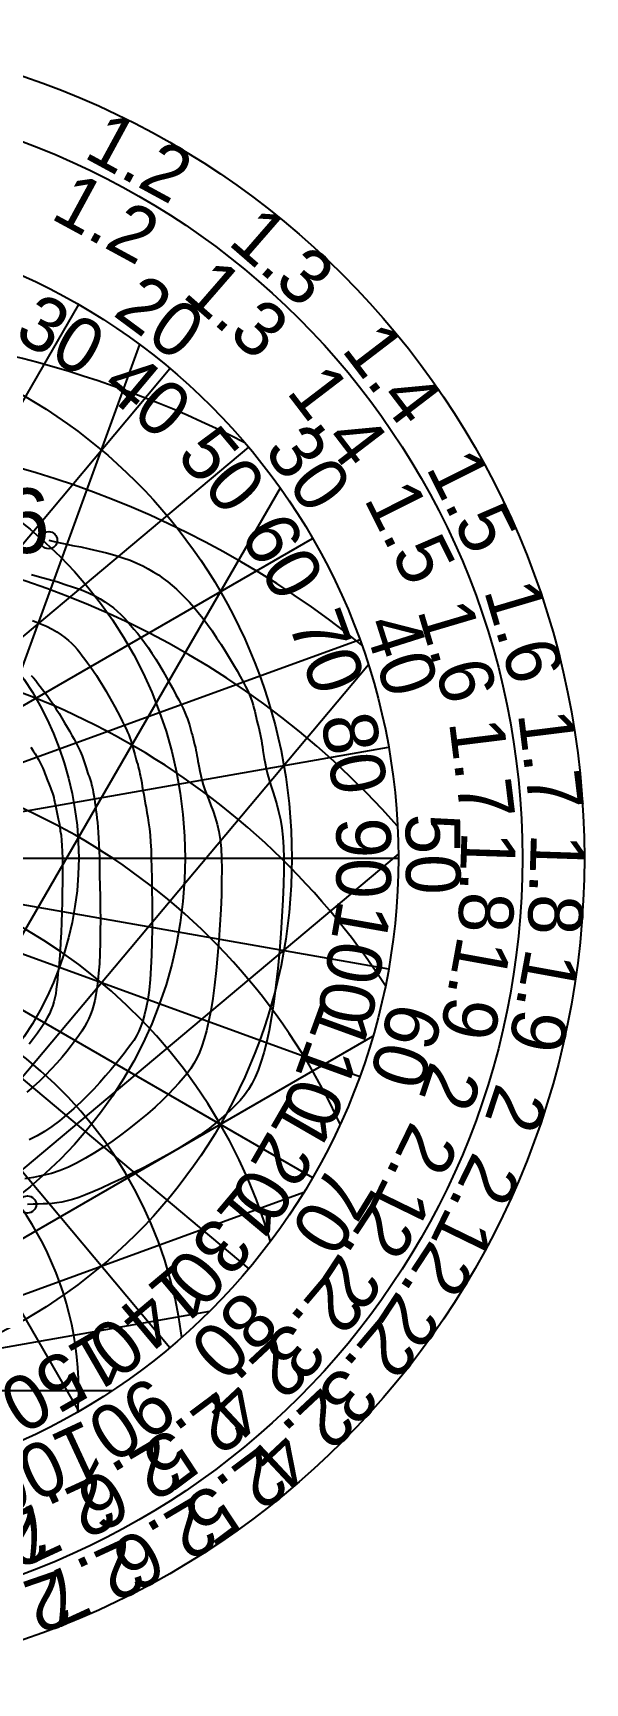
# Model space of a CAD drawing. Header units: metres. Extents: x -58 to 58, y -58 to 58.
# Drawn here: x 19.1 to 57.5, y -57.5 to 57.5 of the extents above; entities that cross this region are included whole.
import ezdxf
from ezdxf.enums import TextEntityAlignment as Align

# ---------------------------------------------------------------- set-up
doc = ezdxf.new("R2010")
doc.units = ezdxf.units.M
for name, color, linetype in [('CUT_REFERENCE', 1, 'Continuous'), ('ENGRAVE_AWA', 4, 'Continuous'), ('ENGRAVE_POLARS', 3, 'Continuous'), ('ENGRAVE_TEXT', 7, 'Continuous'), ('ENGRAVE_VMG', 2, 'Continuous')]:
    doc.layers.add(name, color=color, linetype=linetype)

msp = doc.modelspace()

# ---------------------------------------------------------------- linework, layer by layer
at = {"layer": 'CUT_REFERENCE'}
for radius in [57.5, 53.18, 44.54, 44.54]:
    msp.add_circle((0, 0), radius, dxfattribs=at)
at = {"layer": 'ENGRAVE_AWA'}
for p, q in [((0, 0), (22.27, 38.57)), ((0, -37.12), (26.53, 35.78)), ((0, 0), (28.63, 34.12)), ((0, 0), (34.12, 28.63)), ((0, -37.12), (36.32, 25.79)), ((0, 0), (38.57, 22.27)), ((0, 0), (41.85, 15.23)), ((0, -37.12), (42.45, 13.48)), ((0, 0), (43.86, 7.73)), ((0, -37.12), (44.54, 0.26)), ((0, 0), (44.54, 0)), ((0, 0), (43.86, -7.73)), ((0, 0), (41.85, -15.23)), ((0, 0), (38.57, -22.27)), ((0, 0), (34.12, -28.63)), ((0, 0), (28.63, -34.12)), ((0, 0), (22.27, -38.57)), ((0, -37.12), (42.77, -12.42)), ((0, -37.12), (37.96, -23.3)), ((0, -37.12), (31.41, -31.58)), ((0, -37.12), (24.62, -37.12))]:
    msp.add_line(p, q, dxfattribs=at)
for radius in [37.12, 29.69, 22.27]:
    msp.add_circle((0, 0), radius, dxfattribs=at)
for radius, start, end in [(74.23, 62.8732, 117.1268), (66.81, 51.0576, 128.9424), (59.39, 41.4908, 138.5092), (51.96, 32.8783, 147.1217), (44.54, 24.6243, 155.3757), (37.12, 16.2602, 163.7398), (29.69, 7.1808, 172.8192), (22.27, 356.1774, 183.8226)]:
    msp.add_arc((0, -37.12), radius, start, end, dxfattribs=at)
at = {"layer": 'ENGRAVE_POLARS'}
for p, q in [((20.18, 22.15), (20.48, 22.08)), ((20.48, 22.08), (20.87, 22)), ((20.87, 22), (21.33, 21.9)), ((21.33, 21.9), (21.85, 21.79)), ((21.85, 21.79), (22.41, 21.68)), ((22.41, 21.68), (23, 21.55)), ((23, 21.55), (23.6, 21.41)), ((23.6, 21.41), (24.2, 21.26)), ((24.2, 21.26), (24.79, 21.1)), ((24.79, 21.1), (25.35, 20.93)), ((25.35, 20.93), (25.86, 20.75)), ((25.86, 20.75), (26.32, 20.56)), ((18.98, 19.76), (19.55, 19.6)), ((19.55, 19.6), (20.14, 19.43)), ((26.32, 20.56), (26.73, 20.36)), ((26.73, 20.36), (27.11, 20.16)), ((27.11, 20.16), (27.47, 19.95)), ((27.47, 19.95), (27.82, 19.73)), ((27.82, 19.73), (28.15, 19.49)), ((20.14, 19.43), (20.74, 19.26)), ((20.74, 19.26), (21.34, 19.07)), ((21.34, 19.07), (21.92, 18.88)), ((21.92, 18.88), (22.47, 18.68)), ((22.47, 18.68), (22.96, 18.48)), ((22.96, 18.48), (23.39, 18.27)), ((28.15, 19.49), (28.47, 19.25)), ((28.47, 19.25), (28.78, 19)), ((28.78, 19), (29.09, 18.73)), ((29.09, 18.73), (29.39, 18.44)), ((29.39, 18.44), (29.68, 18.14)), ((23.39, 18.27), (23.76, 18.07)), ((23.76, 18.07), (24.09, 17.86)), ((24.09, 17.86), (24.4, 17.65)), ((24.4, 17.65), (24.69, 17.44)), ((24.69, 17.44), (24.95, 17.21)), ((29.68, 18.14), (29.98, 17.82)), ((29.98, 17.82), (30.29, 17.49)), ((30.29, 17.49), (30.6, 17.12)), ((19.05, 16.55), (19.56, 16.35)), ((19.56, 16.35), (20.02, 16.15)), ((20.02, 16.15), (20.42, 15.95)), ((24.95, 17.21), (25.2, 16.98)), ((25.2, 16.98), (25.44, 16.74)), ((25.44, 16.74), (25.67, 16.49)), ((25.67, 16.49), (25.89, 16.23)), ((25.89, 16.23), (26.12, 15.96)), ((30.6, 17.12), (30.92, 16.72)), ((30.92, 16.72), (31.24, 16.28)), ((31.24, 16.28), (31.57, 15.83)), ((20.42, 15.95), (20.75, 15.76)), ((20.75, 15.76), (21.05, 15.56)), ((21.05, 15.56), (21.31, 15.37)), ((21.31, 15.37), (21.55, 15.17)), ((21.55, 15.17), (21.77, 14.97)), ((21.77, 14.97), (21.97, 14.77)), ((26.12, 15.96), (26.36, 15.66)), ((26.36, 15.66), (26.6, 15.36)), ((26.6, 15.36), (26.85, 15.02)), ((26.85, 15.02), (27.11, 14.66)), ((31.57, 15.83), (31.88, 15.35)), ((31.88, 15.35), (32.19, 14.88)), ((21.97, 14.77), (22.16, 14.55)), ((22.16, 14.55), (22.34, 14.33)), ((22.34, 14.33), (22.51, 14.1)), ((22.51, 14.1), (22.7, 13.86)), ((22.7, 13.86), (22.88, 13.6)), ((27.11, 14.66), (27.37, 14.27)), ((27.37, 14.27), (27.64, 13.86)), ((27.64, 13.86), (27.89, 13.44)), ((32.19, 14.88), (32.49, 14.4)), ((32.49, 14.4), (32.78, 13.93)), ((32.78, 13.93), (33.05, 13.47)), ((18.96, 12.73), (19.12, 12.55)), ((22.88, 13.6), (23.09, 13.33)), ((23.09, 13.33), (23.3, 13.03)), ((23.3, 13.03), (23.52, 12.71)), ((23.52, 12.71), (23.73, 12.37)), ((27.89, 13.44), (28.15, 13.01)), ((28.15, 13.01), (28.39, 12.58)), ((33.05, 13.47), (33.3, 13.04)), ((33.3, 13.04), (33.53, 12.64)), ((19.12, 12.55), (19.28, 12.36)), ((19.28, 12.36), (19.43, 12.16)), ((19.43, 12.16), (19.59, 11.96)), ((19.59, 11.96), (19.75, 11.74)), ((19.75, 11.74), (19.93, 11.51)), ((19.93, 11.51), (20.12, 11.26)), ((23.73, 12.37), (23.95, 12.01)), ((23.95, 12.01), (24.17, 11.64)), ((24.17, 11.64), (24.38, 11.27)), ((28.39, 12.58), (28.62, 12.16)), ((28.62, 12.16), (28.85, 11.76)), ((28.85, 11.76), (29.05, 11.38)), ((33.53, 12.64), (33.73, 12.28)), ((33.73, 12.28), (33.9, 11.95)), ((33.9, 11.95), (34.05, 11.65)), ((34.05, 11.65), (34.17, 11.38)), ((20.12, 11.26), (20.31, 10.98)), ((20.31, 10.98), (20.51, 10.69)), ((20.51, 10.69), (20.71, 10.38)), ((20.71, 10.38), (20.91, 10.07)), ((24.38, 11.27), (24.59, 10.9)), ((24.59, 10.9), (24.79, 10.53)), ((24.79, 10.53), (24.97, 10.18)), ((29.05, 11.38), (29.24, 11.02)), ((29.24, 11.02), (29.4, 10.7)), ((29.4, 10.7), (29.54, 10.41)), ((29.54, 10.41), (29.67, 10.15)), ((34.17, 11.38), (34.27, 11.13)), ((34.27, 11.13), (34.35, 10.89)), ((34.35, 10.89), (34.42, 10.66)), ((34.42, 10.66), (34.48, 10.44)), ((34.48, 10.44), (34.54, 10.23)), ((20.91, 10.07), (21.1, 9.75)), ((21.1, 9.75), (21.29, 9.43)), ((21.29, 9.43), (21.47, 9.12)), ((24.97, 10.18), (25.15, 9.85)), ((25.15, 9.85), (25.3, 9.54)), ((25.3, 9.54), (25.45, 9.26)), ((25.45, 9.26), (25.57, 9.01)), ((29.67, 10.15), (29.77, 9.91)), ((29.77, 9.91), (29.85, 9.69)), ((29.85, 9.69), (29.93, 9.48)), ((29.93, 9.48), (29.99, 9.29)), ((29.99, 9.29), (30.04, 9.1)), ((34.54, 10.23), (34.59, 10.01)), ((34.59, 10.01), (34.64, 9.79)), ((34.64, 9.79), (34.69, 9.56)), ((34.69, 9.56), (34.76, 9.31)), ((34.76, 9.31), (34.82, 9.07)), ((21.47, 9.12), (21.65, 8.82)), ((21.65, 8.82), (21.8, 8.54)), ((21.8, 8.54), (21.95, 8.28)), ((21.95, 8.28), (22.08, 8.04)), ((25.57, 9.01), (25.67, 8.78)), ((25.67, 8.78), (25.76, 8.58)), ((25.76, 8.58), (25.83, 8.38)), ((25.83, 8.38), (25.9, 8.2)), ((25.9, 8.2), (25.95, 8.03)), ((30.04, 9.1), (30.09, 8.91)), ((30.09, 8.91), (30.14, 8.72)), ((30.14, 8.72), (30.19, 8.53)), ((30.19, 8.53), (30.24, 8.33)), ((30.24, 8.33), (30.3, 8.12)), ((30.3, 8.12), (30.35, 7.91)), ((34.82, 9.07), (34.87, 8.84)), ((34.87, 8.84), (34.92, 8.62)), ((34.92, 8.62), (34.96, 8.41)), ((34.96, 8.41), (35, 8.2)), ((35, 8.2), (35.03, 7.98)), ((18.94, 7.72), (19.09, 7.48)), ((19.09, 7.48), (19.23, 7.25)), ((19.23, 7.25), (19.36, 7.04)), ((19.36, 7.04), (19.46, 6.86)), ((22.08, 8.04), (22.19, 7.82)), ((22.19, 7.82), (22.29, 7.63)), ((22.29, 7.63), (22.37, 7.45)), ((22.37, 7.45), (22.45, 7.29)), ((22.45, 7.29), (22.51, 7.13)), ((22.51, 7.13), (22.56, 6.99)), ((22.56, 6.99), (22.61, 6.85)), ((25.95, 8.03), (26, 7.87)), ((26, 7.87), (26.05, 7.71)), ((26.05, 7.71), (26.09, 7.55)), ((26.09, 7.55), (26.13, 7.38)), ((26.13, 7.38), (26.18, 7.21)), ((26.18, 7.21), (26.23, 7.03)), ((26.23, 7.03), (26.28, 6.85)), ((30.35, 7.91), (30.4, 7.71)), ((30.4, 7.71), (30.44, 7.52)), ((30.44, 7.52), (30.48, 7.33)), ((30.48, 7.33), (30.51, 7.15)), ((30.51, 7.15), (30.54, 6.96)), ((30.54, 6.96), (30.58, 6.76)), ((35.03, 7.98), (35.07, 7.74)), ((35.07, 7.74), (35.11, 7.5)), ((35.11, 7.5), (35.15, 7.22)), ((35.15, 7.22), (35.2, 6.93)), ((35.2, 6.93), (35.26, 6.6)), ((19.46, 6.86), (19.56, 6.69)), ((19.56, 6.69), (19.64, 6.54)), ((19.64, 6.54), (19.71, 6.4)), ((19.71, 6.4), (19.77, 6.27)), ((19.77, 6.27), (19.82, 6.14)), ((19.82, 6.14), (19.87, 6.02)), ((19.87, 6.02), (19.92, 5.9)), ((19.92, 5.9), (19.96, 5.78)), ((19.96, 5.78), (20.01, 5.65)), ((22.61, 6.85), (22.66, 6.71)), ((22.66, 6.71), (22.7, 6.57)), ((22.7, 6.57), (22.74, 6.43)), ((22.74, 6.43), (22.79, 6.28)), ((22.79, 6.28), (22.84, 6.12)), ((22.84, 6.12), (22.89, 5.96)), ((22.89, 5.96), (22.94, 5.82)), ((22.94, 5.82), (22.99, 5.68)), ((26.28, 6.85), (26.33, 6.68)), ((26.33, 6.68), (26.38, 6.51)), ((26.38, 6.51), (26.42, 6.35)), ((26.42, 6.35), (26.46, 6.19)), ((26.46, 6.19), (26.5, 6.03)), ((26.5, 6.03), (26.54, 5.85)), ((26.54, 5.85), (26.58, 5.67)), ((30.58, 6.76), (30.62, 6.54)), ((30.62, 6.54), (30.66, 6.31)), ((30.66, 6.31), (30.72, 6.05)), ((30.72, 6.05), (30.78, 5.76)), ((30.78, 5.76), (30.85, 5.44)), ((35.26, 6.6), (35.33, 6.23)), ((35.33, 6.23), (35.42, 5.84)), ((35.42, 5.84), (35.53, 5.45)), ((20.01, 5.65), (20.06, 5.52)), ((20.06, 5.52), (20.11, 5.39)), ((20.11, 5.39), (20.16, 5.25)), ((20.16, 5.25), (20.21, 5.12)), ((20.21, 5.12), (20.26, 5)), ((20.26, 5), (20.31, 4.88)), ((20.31, 4.88), (20.36, 4.76)), ((20.36, 4.76), (20.4, 4.64)), ((20.4, 4.64), (20.45, 4.51)), ((22.99, 5.68), (23.04, 5.54)), ((23.04, 5.54), (23.09, 5.4)), ((23.09, 5.4), (23.13, 5.26)), ((23.13, 5.26), (23.17, 5.11)), ((23.17, 5.11), (23.21, 4.95)), ((23.21, 4.95), (23.25, 4.77)), ((23.25, 4.77), (23.29, 4.58)), ((26.58, 5.67), (26.62, 5.47)), ((26.62, 5.47), (26.66, 5.24)), ((26.66, 5.24), (26.7, 4.99)), ((26.7, 4.99), (26.75, 4.72)), ((26.75, 4.72), (26.8, 4.42)), ((30.85, 5.44), (30.95, 5.1)), ((30.95, 5.1), (31.06, 4.76)), ((31.06, 4.76), (31.19, 4.41)), ((35.53, 5.45), (35.65, 5.05)), ((35.65, 5.05), (35.79, 4.63)), ((35.79, 4.63), (35.93, 4.19)), ((20.45, 4.51), (20.49, 4.37)), ((20.49, 4.37), (20.53, 4.21)), ((20.53, 4.21), (20.57, 4.04)), ((20.57, 4.04), (20.62, 3.86)), ((20.62, 3.86), (20.66, 3.64)), ((20.66, 3.64), (20.71, 3.42)), ((23.29, 4.58), (23.33, 4.36)), ((23.33, 4.36), (23.37, 4.12)), ((23.37, 4.12), (23.4, 3.87)), ((23.4, 3.87), (23.44, 3.61)), ((23.44, 3.61), (23.47, 3.34)), ((26.8, 4.42), (26.85, 4.13)), ((26.85, 4.13), (26.91, 3.83)), ((26.91, 3.83), (26.97, 3.51)), ((26.97, 3.51), (27.03, 3.18)), ((31.19, 4.41), (31.34, 4.05)), ((31.34, 4.05), (31.48, 3.67)), ((31.48, 3.67), (31.63, 3.27)), ((35.93, 4.19), (36.07, 3.73)), ((36.07, 3.73), (36.2, 3.23)), ((20.71, 3.42), (20.75, 3.19)), ((20.75, 3.19), (20.8, 2.96)), ((20.8, 2.96), (20.85, 2.72)), ((20.85, 2.72), (20.9, 2.46)), ((20.9, 2.46), (20.95, 2.19)), ((23.47, 3.34), (23.51, 3.07)), ((23.51, 3.07), (23.54, 2.78)), ((23.54, 2.78), (23.58, 2.47)), ((23.58, 2.47), (23.61, 2.14)), ((27.03, 3.18), (27.09, 2.83)), ((27.09, 2.83), (27.14, 2.45)), ((27.14, 2.45), (27.2, 2.04)), ((31.63, 3.27), (31.78, 2.83)), ((31.78, 2.83), (31.91, 2.36)), ((31.91, 2.36), (32.03, 1.84)), ((36.2, 3.23), (36.32, 2.68)), ((36.32, 2.68), (36.42, 2.1)), ((20.95, 2.19), (20.99, 1.89)), ((20.99, 1.89), (21.04, 1.58)), ((21.04, 1.58), (21.07, 1.23)), ((21.07, 1.23), (21.1, 0.86)), ((23.61, 2.14), (23.63, 1.78)), ((23.63, 1.78), (23.66, 1.39)), ((23.66, 1.39), (23.68, 0.97)), ((27.2, 2.04), (27.24, 1.6)), ((27.24, 1.6), (27.28, 1.11)), ((32.03, 1.84), (32.12, 1.28)), ((32.12, 1.28), (32.19, 0.67)), ((36.42, 2.1), (36.5, 1.46)), ((36.5, 1.46), (36.55, 0.76)), ((21.1, 0.86), (21.12, 0.45)), ((21.12, 0.45), (21.14, 0)), ((21.14, 0), (21.14, -0.51)), ((23.68, 0.97), (23.7, 0.51)), ((23.7, 0.51), (23.71, 0)), ((23.71, 0), (23.72, -0.57)), ((27.28, 1.11), (27.31, 0.58)), ((27.31, 0.58), (27.33, 0)), ((27.33, 0), (27.35, -0.66)), ((32.19, 0.67), (32.23, 0)), ((32.23, 0), (32.24, -0.76)), ((36.55, 0.76), (36.57, 0)), ((36.57, 0), (36.57, -0.86)), ((21.14, -0.51), (21.14, -1.08)), ((21.14, -1.08), (21.14, -1.71)), ((23.72, -0.57), (23.73, -1.22)), ((27.35, -0.66), (27.36, -1.41)), ((32.24, -0.76), (32.23, -1.63)), ((36.57, -0.86), (36.54, -1.84)), ((21.14, -1.71), (21.13, -2.38)), ((23.73, -1.22), (23.75, -1.94)), ((23.75, -1.94), (23.76, -2.7)), ((27.36, -1.41), (27.37, -2.23)), ((27.37, -2.23), (27.38, -3.1)), ((32.23, -1.63), (32.21, -2.58)), ((36.54, -1.84), (36.49, -2.92)), ((21.12, -3.07), (21.1, -3.78)), ((21.13, -2.38), (21.12, -3.07)), ((23.76, -2.7), (23.77, -3.49)), ((27.38, -3.1), (27.39, -4.01)), ((32.21, -2.58), (32.17, -3.59)), ((36.49, -2.92), (36.43, -4.07)), ((21.07, -4.5), (21.05, -5.19)), ((21.1, -3.78), (21.07, -4.5)), ((23.77, -3.49), (23.78, -4.29)), ((23.78, -4.29), (23.77, -5.1)), ((27.39, -4.01), (27.38, -4.94)), ((32.17, -3.59), (32.11, -4.65)), ((36.43, -4.07), (36.35, -5.26)), ((21.05, -5.19), (21.01, -5.87)), ((23.77, -5.1), (23.76, -5.89)), ((27.38, -4.94), (27.37, -5.87)), ((32.04, -5.72), (31.95, -6.8)), ((32.11, -4.65), (32.04, -5.72)), ((36.35, -5.26), (36.25, -6.48)), ((20.97, -6.5), (20.93, -7.08)), ((21.01, -5.87), (20.97, -6.5)), ((23.74, -6.65), (23.71, -7.37)), ((23.76, -5.89), (23.74, -6.65)), ((27.34, -6.78), (27.3, -7.65)), ((27.37, -5.87), (27.34, -6.78)), ((31.95, -6.8), (31.85, -7.85)), ((36.25, -6.48), (36.14, -7.69)), ((20.88, -7.6), (20.83, -8.05)), ((20.93, -7.08), (20.88, -7.6)), ((23.66, -8.02), (23.6, -8.59)), ((23.71, -7.37), (23.66, -8.02)), ((27.3, -7.65), (27.25, -8.46)), ((31.85, -7.85), (31.74, -8.86)), ((36.14, -7.69), (36.01, -8.87)), ((20.71, -9.15), (20.67, -9.46)), ((20.75, -8.82), (20.71, -9.15)), ((20.79, -8.46), (20.75, -8.82)), ((20.83, -8.05), (20.79, -8.46)), ((23.53, -9.09), (23.46, -9.53)), ((23.6, -8.59), (23.53, -9.09)), ((27.25, -8.46), (27.17, -9.21)), ((31.74, -8.86), (31.61, -9.8)), ((36.01, -8.87), (35.87, -10.01)), ((20.47, -10.29), (20.36, -10.56)), ((20.55, -10.02), (20.47, -10.29)), ((20.62, -9.74), (20.55, -10.02)), ((20.67, -9.46), (20.62, -9.74)), ((23.3, -10.28), (23.21, -10.6)), ((23.39, -9.93), (23.3, -10.28)), ((23.46, -9.53), (23.39, -9.93)), ((27.08, -9.86), (26.98, -10.42)), ((27.17, -9.21), (27.08, -9.86)), ((31.61, -9.8), (31.47, -10.65)), ((35.87, -10.01), (35.71, -11.07)), ((19.88, -11.48), (19.66, -11.83)), ((20.08, -11.15), (19.88, -11.48)), ((20.23, -10.85), (20.08, -11.15)), ((20.36, -10.56), (20.23, -10.85)), ((22.84, -11.47), (22.68, -11.76)), ((22.98, -11.19), (22.84, -11.47)), ((23.1, -10.9), (22.98, -11.19)), ((23.21, -10.6), (23.1, -10.9)), ((26.74, -11.34), (26.61, -11.73)), ((26.86, -10.91), (26.74, -11.34)), ((26.98, -10.42), (26.86, -10.91)), ((31.32, -11.4), (31.17, -12.04)), ((31.47, -10.65), (31.32, -11.4)), ((35.71, -11.07), (35.54, -12.03)), ((19.12, -12.59), (18.81, -12.98)), ((19.4, -12.2), (19.12, -12.59)), ((19.66, -11.83), (19.4, -12.2)), ((22.28, -12.37), (22.03, -12.72)), ((22.49, -12.06), (22.28, -12.37)), ((22.68, -11.76), (22.49, -12.06)), ((26.29, -12.4), (26.11, -12.71)), ((26.46, -12.08), (26.29, -12.4)), ((26.61, -11.73), (26.46, -12.08)), ((31.01, -12.61), (30.85, -13.11)), ((31.17, -12.04), (31.01, -12.61)), ((35.54, -12.03), (35.35, -12.87)), ((21.44, -13.49), (21.11, -13.89)), ((21.75, -13.09), (21.44, -13.49)), ((22.03, -12.72), (21.75, -13.09)), ((25.43, -13.63), (25.16, -13.97)), ((25.68, -13.31), (25.43, -13.63)), ((25.91, -13.01), (25.68, -13.31)), ((26.11, -12.71), (25.91, -13.01)), ((30.68, -13.56), (30.5, -13.96)), ((30.85, -13.11), (30.68, -13.56)), ((35.16, -13.59), (34.96, -14.22)), ((35.35, -12.87), (35.16, -13.59)), ((20.36, -14.72), (19.96, -15.14)), ((20.74, -14.31), (20.36, -14.72)), ((21.11, -13.89), (20.74, -14.31)), ((24.51, -14.76), (24.15, -15.19)), ((24.85, -14.35), (24.51, -14.76)), ((25.16, -13.97), (24.85, -14.35)), ((30.08, -14.67), (29.83, -15.01)), ((30.3, -14.33), (30.08, -14.67)), ((30.5, -13.96), (30.3, -14.33)), ((34.77, -14.78), (34.56, -15.28)), ((34.96, -14.22), (34.77, -14.78)), ((19.11, -15.95), (18.67, -16.33)), ((19.54, -15.55), (19.11, -15.95)), ((19.96, -15.14), (19.54, -15.55)), ((23.32, -16.1), (22.88, -16.56)), ((23.75, -15.64), (23.32, -16.1)), ((24.15, -15.19), (23.75, -15.64)), ((28.9, -16.06), (28.52, -16.47)), ((29.25, -15.69), (28.9, -16.06)), ((29.56, -15.35), (29.25, -15.69)), ((29.83, -15.01), (29.56, -15.35)), ((34.33, -15.73), (34.09, -16.14)), ((34.56, -15.28), (34.33, -15.73)), ((22.41, -17.02), (21.93, -17.47)), ((22.88, -16.56), (22.41, -17.02)), ((28.08, -16.9), (27.59, -17.36)), ((28.52, -16.47), (28.08, -16.9)), ((33.52, -16.89), (33.18, -17.25)), ((33.82, -16.53), (33.52, -16.89)), ((34.09, -16.14), (33.82, -16.53)), ((20.93, -18.32), (20.41, -18.71)), ((21.43, -17.91), (20.93, -18.32)), ((21.93, -17.47), (21.43, -17.91)), ((26.49, -18.3), (25.89, -18.78)), ((27.06, -17.83), (26.49, -18.3)), ((27.59, -17.36), (27.06, -17.83)), ((32.38, -18), (31.9, -18.42)), ((32.8, -17.62), (32.38, -18)), ((33.18, -17.25), (32.8, -17.62)), ((19.37, -19.37), (18.82, -19.65)), ((19.89, -19.06), (19.37, -19.37)), ((20.41, -18.71), (19.89, -19.06)), ((25.27, -19.25), (24.64, -19.71)), ((25.89, -18.78), (25.27, -19.25)), ((30.71, -19.31), (30.01, -19.77)), ((31.35, -18.86), (30.71, -19.31)), ((31.9, -18.42), (31.35, -18.86)), ((23.37, -20.56), (22.74, -20.93)), ((24, -20.15), (23.37, -20.56)), ((24.64, -19.71), (24, -20.15)), ((28.46, -20.69), (27.65, -21.13)), ((29.26, -20.23), (28.46, -20.69)), ((30.01, -19.77), (29.26, -20.23)), ((20.97, -21.78), (20.37, -21.98)), ((21.55, -21.55), (20.97, -21.78)), ((22.13, -21.26), (21.55, -21.55)), ((22.74, -20.93), (22.13, -21.26)), ((26.84, -21.56), (26.03, -21.97)), ((27.65, -21.13), (26.84, -21.56)), ((19.13, -22.26), (18.51, -22.36)), ((19.75, -22.14), (19.13, -22.26)), ((20.37, -21.98), (19.75, -22.14)), ((24.53, -22.69), (23.86, -23)), ((25.26, -22.35), (24.53, -22.69)), ((26.03, -21.97), (25.26, -22.35)), ((19.09, -24.13), (18.71, -24.15)), ((19.45, -24.12), (19.09, -24.13)), ((19.79, -24.11), (19.45, -24.12)), ((20.11, -24.1), (19.79, -24.11)), ((20.43, -24.07), (20.11, -24.1)), ((20.76, -24.04), (20.43, -24.07)), ((21.1, -23.98), (20.76, -24.04)), ((21.46, -23.9), (21.1, -23.98)), ((21.85, -23.79), (21.46, -23.9)), ((22.27, -23.66), (21.85, -23.79)), ((22.74, -23.48), (22.27, -23.66)), ((23.26, -23.26), (22.74, -23.48)), ((23.86, -23), (23.26, -23.26))]:
    msp.add_line(p, q, dxfattribs=at)
at = {"layer": 'ENGRAVE_VMG'}
for centre in [(20.18, 22.15), (18.71, -24.15)]:
    msp.add_circle(centre, 0.6, dxfattribs=at)

# ---------------------------------------------------------------- texts
at = {"layer": 'ENGRAVE_TEXT'}
for s, rotation, p in [('1.2', -28.5052, (26.53, 48.86)), ('1.2', -28.5052, (24.22, 44.61)), ('1.3', -41.0196, (36.49, 41.95)), ('20', -36.5599, (27.97, 37.72)), ('1.3', -41.0196, (33.31, 38.3)), ('30', -30, (21.06, 36.48)), ('1.4', -52.6061, (44.17, 33.77)), ('40', -40, (27.07, 32.27)), ('1.4', -52.6061, (40.33, 30.83)), ('50', -50, (32.27, 27.07)), ('30', -54.6243, (38.29, 27.19)), ('1.5', -63.3929, (49.71, 24.9)), ('1.5', -63.3929, (45.38, 22.73)), ('60', -60, (36.48, 21.06)), ('1.6', -73.4832, (53.31, 15.81)), ('70', -70, (39.58, 14.41)), ('1.6', -73.4832, (48.67, 14.43)), ('40', -72.3884, (44.76, 14.21)), ('80', -80, (41.48, 7.31)), ('1.7', -82.9616, (50.38, 6.22)), ('1.7', -82.9616, (55.18, 6.81)), ('90', -90, (42.12, 0)), ('50', -89.6704, (46.96, 0.27)), ('1.8', -91.8981, (50.73, -1.68)), ('1.8', -91.8981, (55.57, -1.84)), ('100', -100, (41.48, -7.31)), ('1.9', -100.3513, (49.93, -9.12)), ('1.9', -100.3513, (54.7, -9.99)), ('110', -110, (39.58, -14.41)), ('60', -106.194, (45.1, -13.1)), ('2', -108.3708, (48.17, -16)), ('2', -108.3708, (52.77, -17.52)), ('120', -120, (36.48, -21.06)), ('2.1', -115.9989, (45.62, -22.25)), ('2.1', -115.9989, (49.97, -24.37)), ('130', -130, (32.27, -27.07)), ('70', -121.5432, (40.02, -24.57)), ('2.2', -123.2722, (42.44, -27.85)), ('2.2', -123.2722, (46.49, -30.5)), ('140', -140, (27.07, -32.27)), ('2.3', -130.222, (38.76, -32.78)), ('80', -135.1522, (33.12, -33.29)), ('2.3', -130.222, (42.45, -35.9)), ('150', -150, (21.06, -36.48)), ('2.4', -136.876, (34.7, -37.05)), ('90', -146.4427, (25.96, -39.13)), ('2.5', -143.2584, (30.36, -40.68)), ('2.4', -136.876, (38.01, -40.58)), ('100', -155.1522, (19.73, -42.61)), ('2.6', -149.3904, (25.85, -43.69)), ('2.5', -143.2584, (33.26, -44.55)), ('2.7', -155.291, (21.22, -46.11)), ('2.6', -149.3904, (28.31, -47.85)), ('2.8', -160.9769, (16.55, -47.99)), ('2.7', -155.291, (23.24, -50.51)), ('2.8', -160.9769, (18.12, -52.56))]:
    msp.add_text(s, height=3.8, rotation=rotation, dxfattribs=at).set_placement(p, align=Align.MIDDLE_CENTER)
msp.add_text('6', height=4.5, dxfattribs=at).set_placement((18.58, 23.51), align=Align.MIDDLE_CENTER)

doc.saveas('drawing.dxf')
